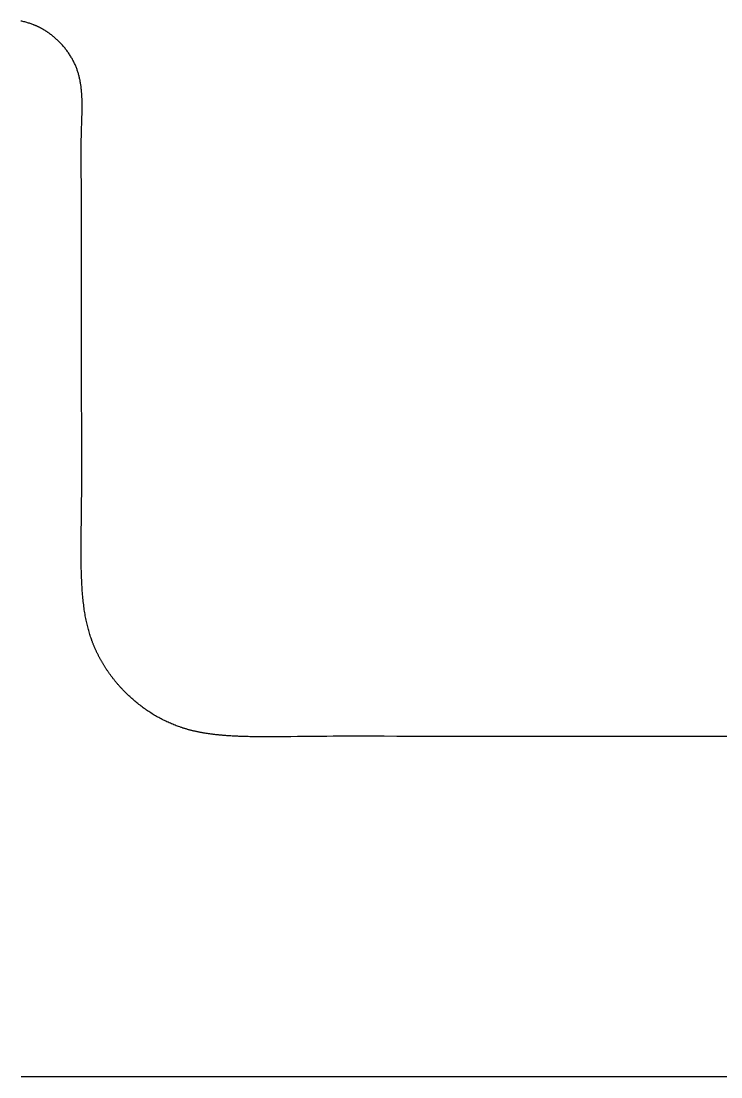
# Model space of a CAD drawing. Header units: millimetres. Extents: x -9 to 276, y -90 to 14.
# Drawn here: x 183.7 to 188.33, y 7 to 13.98 of the extents above; entities that cross this region are included whole.
import ezdxf

# ---------------------------------------------------------------- set-up
doc = ezdxf.new("R2010")
doc.units = ezdxf.units.MM
doc.layers.add('BLACK', color=7, linetype='CONTINUOUS')

msp = doc.modelspace()

# ---------------------------------------------------------------- linework, layer by layer
at = {"layer": 'BLACK', "linetype": 'Continuous'}
for p, q in [((183.707316, 13.982016), (183.700767, 13.983373)), ((183.713765, 13.9806), (183.707316, 13.982016)), ((183.720118, 13.979124), (183.713765, 13.9806)), ((183.72638, 13.977589), (183.720118, 13.979124)), ((183.732554, 13.975994), (183.72638, 13.977589)), ((183.738644, 13.97434), (183.732554, 13.975994)), ((183.744651, 13.972627), (183.738644, 13.97434)), ((183.75058, 13.970854), (183.744651, 13.972627)), ((183.756433, 13.969021), (183.75058, 13.970854)), ((183.762213, 13.967128), (183.756433, 13.969021)), ((183.767923, 13.965176), (183.762213, 13.967128)), ((183.773563, 13.963163), (183.767923, 13.965176)), ((183.779138, 13.96109), (183.773563, 13.963163)), ((183.78003, 13.960751), (183.779138, 13.96109)), ((183.782818, 13.959675), (183.78003, 13.960751)), ((183.785601, 13.95858), (183.782818, 13.959675)), ((183.788387, 13.957461), (183.785601, 13.95858)), ((183.791168, 13.956324), (183.788387, 13.957461)), ((183.793952, 13.955163), (183.791168, 13.956324)), ((183.79673, 13.953983), (183.793952, 13.955163)), ((183.799511, 13.95278), (183.79673, 13.953983)), ((183.802285, 13.951559), (183.799511, 13.95278)), ((183.805062, 13.950314), (183.802285, 13.951559)), ((183.807832, 13.94905), (183.805062, 13.950314)), ((183.810604, 13.947763), (183.807832, 13.94905)), ((183.813369, 13.946457), (183.810604, 13.947763)), ((183.816135, 13.945128), (183.813369, 13.946457)), ((183.818895, 13.94378), (183.816135, 13.945128)), ((183.821655, 13.94241), (183.818895, 13.94378)), ((183.824408, 13.941021), (183.821655, 13.94241)), ((183.827162, 13.939609), (183.824408, 13.941021)), ((183.829907, 13.938178), (183.827162, 13.939609)), ((183.832653, 13.936725), (183.829907, 13.938178)), ((183.835391, 13.935253), (183.832653, 13.936725)), ((183.838128, 13.933759), (183.835391, 13.935253)), ((183.840857, 13.932246), (183.838128, 13.933759)), ((183.843585, 13.930711), (183.840857, 13.932246)), ((183.846305, 13.929158), (183.843585, 13.930711)), ((183.849022, 13.927583), (183.846305, 13.929158)), ((183.851731, 13.92599), (183.849022, 13.927583)), ((183.854438, 13.924374), (183.851731, 13.92599)), ((183.857136, 13.922741), (183.854438, 13.924374)), ((183.859831, 13.921086), (183.857136, 13.922741)), ((183.862517, 13.919413), (183.859831, 13.921086)), ((183.865199, 13.917718), (183.862517, 13.919413)), ((183.867872, 13.916006), (183.865199, 13.917718)), ((183.870541, 13.914272), (183.867872, 13.916006)), ((183.873199, 13.912521), (183.870541, 13.914272)), ((183.875854, 13.910749), (183.873199, 13.912521)), ((183.878498, 13.90896), (183.875854, 13.910749)), ((183.881137, 13.90715), (183.878498, 13.90896)), ((183.883766, 13.905323), (183.881137, 13.90715)), ((183.886389, 13.903475), (183.883766, 13.905323)), ((183.889001, 13.90161), (183.886389, 13.903475)), ((183.891607, 13.899726), (183.889001, 13.90161)), ((183.894202, 13.897824), (183.891607, 13.899726)), ((183.89679, 13.895903), (183.894202, 13.897824)), ((183.899367, 13.893965), (183.89679, 13.895903)), ((183.901936, 13.892008), (183.899367, 13.893965)), ((183.904493, 13.890034), (183.901936, 13.892008)), ((183.907043, 13.888041), (183.904493, 13.890034)), ((183.909581, 13.886032), (183.907043, 13.888041)), ((183.912109, 13.884005), (183.909581, 13.886032)), ((183.914626, 13.881961), (183.912109, 13.884005)), ((183.917134, 13.8799), (183.914626, 13.881961)), ((183.919629, 13.877822), (183.917134, 13.8799)), ((183.922114, 13.875727), (183.919629, 13.877822)), ((183.924586, 13.873616), (183.922114, 13.875727)), ((183.927048, 13.871488), (183.924586, 13.873616)), ((183.929497, 13.869345), (183.927048, 13.871488)), ((183.931935, 13.867185), (183.929497, 13.869345)), ((183.93436, 13.865009), (183.931935, 13.867185)), ((183.936773, 13.862818), (183.93436, 13.865009)), ((183.939172, 13.860611), (183.936773, 13.862818)), ((183.941559, 13.858389), (183.939172, 13.860611)), ((183.943933, 13.856152), (183.941559, 13.858389)), ((183.946293, 13.8539), (183.943933, 13.856152)), ((183.94864, 13.851633), (183.946293, 13.8539)), ((183.950973, 13.849352), (183.94864, 13.851633)), ((183.953292, 13.847057), (183.950973, 13.849352)), ((183.957887, 13.842423), (183.953292, 13.847057)), ((183.962425, 13.837735), (183.957887, 13.842423)), ((183.966902, 13.832994), (183.962425, 13.837735)), ((183.971318, 13.828201), (183.966902, 13.832994)), ((183.975672, 13.823358), (183.971318, 13.828201)), ((183.979961, 13.818467), (183.975672, 13.823358)), ((183.984185, 13.81353), (183.979961, 13.818467)), ((183.988341, 13.808548), (183.984185, 13.81353)), ((183.99243, 13.803523), (183.988341, 13.808548)), ((183.996449, 13.798457), (183.99243, 13.803523)), ((184.000398, 13.793352), (183.996449, 13.798457)), ((184.004275, 13.788209), (184.000398, 13.793352)), ((184.008079, 13.78303), (184.004275, 13.788209)), ((184.011809, 13.777816), (184.008079, 13.78303)), ((184.015465, 13.772571), (184.011809, 13.777816)), ((184.019044, 13.767294), (184.015465, 13.772571)), ((184.022547, 13.761989), (184.019044, 13.767294)), ((184.025972, 13.756657), (184.022547, 13.761989)), ((184.029319, 13.751299), (184.025972, 13.756657)), ((184.032587, 13.745917), (184.029319, 13.751299)), ((184.035775, 13.740513), (184.032587, 13.745917)), ((184.038883, 13.735089), (184.035775, 13.740513)), ((184.04191, 13.729646), (184.038883, 13.735089)), ((184.044855, 13.724185), (184.04191, 13.729646)), ((184.047718, 13.718709), (184.044855, 13.724185)), ((184.050499, 13.713218), (184.047718, 13.718709)), ((184.053197, 13.707715), (184.050499, 13.713218)), ((184.055813, 13.702201), (184.053197, 13.707715)), ((184.058344, 13.696677), (184.055813, 13.702201)), ((184.060792, 13.691144), (184.058344, 13.696677)), ((184.063156, 13.685604), (184.060792, 13.691144)), ((184.065436, 13.680059), (184.063156, 13.685604)), ((184.067632, 13.674509), (184.065436, 13.680059)), ((184.069676, 13.669139), (184.067632, 13.674509)), ((184.071649, 13.663749), (184.069676, 13.669139)), ((184.073552, 13.658339), (184.071649, 13.663749)), ((184.075388, 13.652908), (184.073552, 13.658339)), ((184.077156, 13.647459), (184.075388, 13.652908)), ((184.078858, 13.64199), (184.077156, 13.647459)), ((184.080496, 13.636502), (184.078858, 13.64199)), ((184.082069, 13.630996), (184.080496, 13.636502)), ((184.08358, 13.625472), (184.082069, 13.630996)), ((184.08503, 13.61993), (184.08358, 13.625472)), ((184.086419, 13.61437), (184.08503, 13.61993)), ((184.087749, 13.608794), (184.086419, 13.61437)), ((184.089021, 13.6032), (184.087749, 13.608794)), ((184.090235, 13.597591), (184.089021, 13.6032)), ((184.091394, 13.591965), (184.090235, 13.597591)), ((184.092498, 13.586324), (184.091394, 13.591965)), ((184.093548, 13.580668), (184.092498, 13.586324)), ((184.094546, 13.574996), (184.093548, 13.580668)), ((184.095492, 13.56931), (184.094546, 13.574996)), ((184.096388, 13.563609), (184.095492, 13.56931)), ((184.097234, 13.557895), (184.096388, 13.563609)), ((184.098033, 13.552167), (184.097234, 13.557895)), ((184.098785, 13.546426), (184.098033, 13.552167)), ((184.09949, 13.540671), (184.098785, 13.546426)), ((184.100151, 13.534905), (184.09949, 13.540671)), ((184.100769, 13.529126), (184.100151, 13.534905)), ((184.101344, 13.523335), (184.100769, 13.529126)), ((184.101877, 13.517533), (184.101344, 13.523335)), ((184.102371, 13.511719), (184.101877, 13.517533)), ((184.102825, 13.505895), (184.102371, 13.511719)), ((184.103241, 13.50006), (184.102825, 13.505895)), ((184.10362, 13.494215), (184.103241, 13.50006)), ((184.103964, 13.48836), (184.10362, 13.494215)), ((184.104272, 13.482496), (184.103964, 13.48836)), ((184.104548, 13.476623), (184.104272, 13.482496)), ((184.104791, 13.470741), (184.104548, 13.476623)), ((184.105002, 13.464851), (184.104791, 13.470741)), ((184.105184, 13.458952), (184.105002, 13.464851)), ((184.105336, 13.453046), (184.105184, 13.458952)), ((184.10546, 13.447133), (184.105336, 13.453046)), ((184.105558, 13.441212), (184.10546, 13.447133)), ((184.10563, 13.435285), (184.105558, 13.441212)), ((184.105677, 13.429352), (184.10563, 13.435285)), ((184.105701, 13.423412), (184.105677, 13.429352)), ((184.105683, 13.411517), (184.105702, 13.417467)), ((184.105702, 13.417467), (184.105701, 13.423412)), ((184.104198, 13.339828), (184.104564, 13.3518)), ((184.104564, 13.3518), (184.104895, 13.363766)), ((184.104895, 13.363766), (184.105181, 13.375724)), ((184.105181, 13.375724), (184.105414, 13.38767)), ((184.105414, 13.38767), (184.105584, 13.399602)), ((184.105584, 13.399602), (184.105683, 13.411517)), ((184.101459, 13.258501), (184.102042, 13.276897)), ((184.102042, 13.276897), (184.102975, 13.303904)), ((184.102975, 13.303904), (184.103805, 13.327853)), ((184.103805, 13.327853), (184.104198, 13.339828)), ((184.100017, 13.195004), (184.100197, 13.205559)), ((184.100197, 13.205559), (184.100401, 13.216125)), ((184.100401, 13.216125), (184.100628, 13.226701)), ((184.100628, 13.226701), (184.100879, 13.237289)), ((184.100879, 13.237289), (184.101156, 13.247889)), ((184.101156, 13.247889), (184.101459, 13.258501)), ((184.099367, 13.131871), (184.099507, 13.15288)), ((184.099507, 13.15288), (184.099721, 13.173923)), ((184.099721, 13.173923), (184.099859, 13.184459)), ((184.099859, 13.184459), (184.100017, 13.195004)), ((184.099284, 13.089944), (184.099295, 13.110893)), ((184.099327, 13.069019), (184.099284, 13.089944)), ((184.099295, 13.110893), (184.099367, 13.131871)), ((184.099417, 13.048116), (184.099327, 13.069019)), ((184.099548, 13.027231), (184.099417, 13.048116)), ((184.099713, 13.006362), (184.099548, 13.027231)), ((184.099905, 12.985505), (184.099713, 13.006362)), ((184.100117, 12.964657), (184.099905, 12.985505)), ((184.100575, 12.922977), (184.100117, 12.964657)), ((184.101125, 12.87253), (184.100575, 12.922977)), ((184.101458, 12.837246), (184.101125, 12.87253)), ((184.101641, 12.813554), (184.101458, 12.837246)), ((184.10179, 12.789846), (184.101641, 12.813554)), ((184.101908, 12.766123), (184.10179, 12.789846)), ((184.101997, 12.742387), (184.101908, 12.766123)), ((184.102059, 12.718638), (184.101997, 12.742387)), ((184.102096, 12.694878), (184.102059, 12.718638)), ((184.102043, 12.59975), (184.102105, 12.64733)), ((184.102111, 12.671109), (184.102096, 12.694878)), ((184.102105, 12.64733), (184.102111, 12.671109)), ((184.101927, 12.552149), (184.102043, 12.59975)), ((184.101605, 12.456918), (184.101775, 12.504535)), ((184.101775, 12.504535), (184.101927, 12.552149)), ((184.101458, 12.415991), (184.101605, 12.456918)), ((184.101457, 11.573482), (184.101458, 12.415991)), ((184.10179, 11.498512), (184.101457, 11.573482)), ((184.102155, 11.423528), (184.10179, 11.498512)), ((184.102425, 11.368446), (184.102155, 11.423528)), ((184.102821, 11.281356), (184.102425, 11.368446)), ((184.103087, 11.210256), (184.102821, 11.281356)), ((184.103256, 11.147744), (184.103087, 11.210256)), ((184.103341, 11.090842), (184.103256, 11.147744)), ((184.103282, 10.988284), (184.103348, 11.038)), ((184.103348, 11.038), (184.103341, 11.090842)), ((184.103145, 10.94108), (184.103282, 10.988284)), ((184.10294, 10.895959), (184.103145, 10.94108)), ((184.102329, 10.810773), (184.102668, 10.852604)), ((184.102668, 10.852604), (184.10294, 10.895959)), ((184.101456, 10.730972), (184.101925, 10.77028)), ((184.101925, 10.77028), (184.102329, 10.810773)), ((184.100559, 10.666992), (184.101021, 10.69898)), ((184.101021, 10.69898), (184.101456, 10.730972)), ((184.099429, 10.584247), (184.099871, 10.618811)), ((184.099871, 10.618811), (184.100559, 10.666992)), ((184.098894, 10.52789), (184.099112, 10.554578)), ((184.099112, 10.554578), (184.099429, 10.584247)), ((184.098714, 10.480211), (184.098764, 10.503274)), ((184.098741, 10.45837), (184.098714, 10.480211)), ((184.098764, 10.503274), (184.098894, 10.52789)), ((184.09884, 10.437527), (184.098741, 10.45837)), ((184.099011, 10.417519), (184.09884, 10.437527)), ((184.099252, 10.398224), (184.099011, 10.417519)), ((184.09956, 10.379547), (184.099252, 10.398224)), ((184.099937, 10.361414), (184.09956, 10.379547)), ((184.10038, 10.343764), (184.099937, 10.361414)), ((184.100889, 10.326546), (184.10038, 10.343764)), ((184.101464, 10.309718), (184.100889, 10.326546)), ((184.101871, 10.299027), (184.101464, 10.309718)), ((184.102522, 10.283538), (184.101871, 10.299027)), ((184.103222, 10.268683), (184.102522, 10.283538)), ((184.103972, 10.254376), (184.103222, 10.268683)), ((184.104773, 10.240548), (184.103972, 10.254376)), ((184.105626, 10.227145), (184.104773, 10.240548)), ((184.106531, 10.214124), (184.105626, 10.227145)), ((184.107489, 10.20145), (184.106531, 10.214124)), ((184.1085, 10.189091), (184.107489, 10.20145)), ((184.109566, 10.177022), (184.1085, 10.189091)), ((184.110685, 10.165222), (184.109566, 10.177022)), ((184.111859, 10.153672), (184.110685, 10.165222)), ((184.113087, 10.142355), (184.111859, 10.153672)), ((184.114369, 10.131256), (184.113087, 10.142355)), ((184.115706, 10.120363), (184.114369, 10.131256)), ((184.117098, 10.109665), (184.115706, 10.120363)), ((184.118545, 10.09915), (184.117098, 10.109665)), ((184.120046, 10.08881), (184.118545, 10.09915)), ((184.121603, 10.078637), (184.120046, 10.08881)), ((184.123214, 10.068622), (184.121603, 10.078637)), ((184.12488, 10.058759), (184.123214, 10.068622)), ((184.126602, 10.049042), (184.12488, 10.058759)), ((184.128378, 10.039464), (184.126602, 10.049042)), ((184.130209, 10.030019), (184.128378, 10.039464)), ((184.132096, 10.020704), (184.130209, 10.030019)), ((184.134037, 10.011513), (184.132096, 10.020704)), ((184.136034, 10.002442), (184.134037, 10.011513)), ((184.138085, 9.993487), (184.136034, 10.002442)), ((184.140192, 9.984644), (184.138085, 9.993487)), ((184.142354, 9.975909), (184.140192, 9.984644)), ((184.144571, 9.967279), (184.142354, 9.975909)), ((184.146844, 9.958751), (184.144571, 9.967279)), ((184.149171, 9.950322), (184.146844, 9.958751)), ((184.151554, 9.941989), (184.149171, 9.950322)), ((184.153993, 9.93375), (184.151554, 9.941989)), ((184.156487, 9.925601), (184.153993, 9.93375)), ((184.159037, 9.917541), (184.156487, 9.925601)), ((184.161642, 9.909567), (184.159037, 9.917541)), ((184.164303, 9.901676), (184.161642, 9.909567)), ((184.16702, 9.893868), (184.164303, 9.901676)), ((184.169219, 9.887719), (184.16702, 9.893868)), ((184.170642, 9.883817), (184.169219, 9.887719)), ((184.172084, 9.879921), (184.170642, 9.883817)), ((184.173549, 9.876023), (184.172084, 9.879921)), ((184.175032, 9.872131), (184.173549, 9.876023)), ((184.176538, 9.868237), (184.175032, 9.872131)), ((184.178063, 9.864349), (184.176538, 9.868237)), ((184.17961, 9.86046), (184.178063, 9.864349)), ((184.181176, 9.856576), (184.17961, 9.86046)), ((184.182765, 9.852692), (184.181176, 9.856576)), ((184.184372, 9.848813), (184.182765, 9.852692)), ((184.186002, 9.844934), (184.184372, 9.848813)), ((184.18765, 9.841061), (184.186002, 9.844934)), ((184.189321, 9.837188), (184.18765, 9.841061)), ((184.19101, 9.833321), (184.189321, 9.837188)), ((184.192722, 9.829454), (184.19101, 9.833321)), ((184.194453, 9.825593), (184.192722, 9.829454)), ((184.196205, 9.821733), (184.194453, 9.825593)), ((184.197977, 9.817879), (184.196205, 9.821733)), ((184.19977, 9.814026), (184.197977, 9.817879)), ((184.201582, 9.81018), (184.19977, 9.814026)), ((184.203417, 9.806334), (184.201582, 9.81018)), ((184.205269, 9.802496), (184.203417, 9.806334)), ((184.207144, 9.798658), (184.205269, 9.802496)), ((184.209037, 9.794828), (184.207144, 9.798658)), ((184.210953, 9.790999), (184.209037, 9.794828)), ((184.212886, 9.787179), (184.210953, 9.790999)), ((184.214842, 9.783359), (184.212886, 9.787179)), ((184.216816, 9.779547), (184.214842, 9.783359)), ((184.218811, 9.775737), (184.216816, 9.779547)), ((184.220825, 9.771936), (184.218811, 9.775737)), ((184.222861, 9.768136), (184.220825, 9.771936)), ((184.224914, 9.764345), (184.222861, 9.768136)), ((184.22699, 9.760555), (184.224914, 9.764345)), ((184.229083, 9.756775), (184.22699, 9.760555)), ((184.231198, 9.752997), (184.229083, 9.756775)), ((184.233331, 9.749228), (184.231198, 9.752997)), ((184.235485, 9.745463), (184.233331, 9.749228)), ((184.237657, 9.741706), (184.235485, 9.745463)), ((184.239851, 9.737952), (184.237657, 9.741706)), ((184.242062, 9.734208), (184.239851, 9.737952)), ((184.244294, 9.730467), (184.242062, 9.734208)), ((184.246544, 9.726736), (184.244294, 9.730467)), ((184.248815, 9.723008), (184.246544, 9.726736)), ((184.251104, 9.719291), (184.248815, 9.723008)), ((184.253414, 9.715577), (184.251104, 9.719291)), ((184.25574, 9.711874), (184.253414, 9.715577)), ((184.258088, 9.708175), (184.25574, 9.711874)), ((184.260453, 9.704487), (184.258088, 9.708175)), ((184.262839, 9.700803), (184.260453, 9.704487)), ((184.265242, 9.69713), (184.262839, 9.700803)), ((184.267665, 9.693462), (184.265242, 9.69713)), ((184.270105, 9.689804), (184.267665, 9.693462)), ((184.272566, 9.686152), (184.270105, 9.689804)), ((184.275043, 9.682511), (184.272566, 9.686152)), ((184.277541, 9.678876), (184.275043, 9.682511)), ((184.280055, 9.675252), (184.277541, 9.678876)), ((184.282589, 9.671635), (184.280055, 9.675252)), ((184.28514, 9.668028), (184.282589, 9.671635)), ((184.287711, 9.664428), (184.28514, 9.668028)), ((184.290298, 9.66084), (184.287711, 9.664428)), ((184.292905, 9.657259), (184.290298, 9.66084)), ((184.295528, 9.653689), (184.292905, 9.657259)), ((184.298171, 9.650127), (184.295528, 9.653689)), ((184.300829, 9.646577), (184.298171, 9.650127)), ((184.303507, 9.643034), (184.300829, 9.646577)), ((184.306201, 9.639504), (184.303507, 9.643034)), ((184.308913, 9.635982), (184.306201, 9.639504)), ((184.311642, 9.632471), (184.308913, 9.635982)), ((184.314389, 9.62897), (184.311642, 9.632471)), ((184.317152, 9.625481), (184.314389, 9.62897)), ((184.319934, 9.622001), (184.317152, 9.625481)), ((184.322731, 9.618533), (184.319934, 9.622001)), ((184.325546, 9.615075), (184.322731, 9.618533)), ((184.328377, 9.611629), (184.325546, 9.615075)), ((184.331225, 9.608194), (184.328377, 9.611629)), ((184.334089, 9.60477), (184.331225, 9.608194)), ((184.33697, 9.601358), (184.334089, 9.60477)), ((184.339867, 9.597958), (184.33697, 9.601358)), ((184.342781, 9.594569), (184.339867, 9.597958)), ((184.34571, 9.591193), (184.342781, 9.594569)), ((184.348656, 9.587828), (184.34571, 9.591193)), ((184.351617, 9.584477), (184.348656, 9.587828)), ((184.354594, 9.581137), (184.351617, 9.584477)), ((184.357586, 9.57781), (184.354594, 9.581137)), ((184.360595, 9.574495), (184.357586, 9.57781)), ((184.363618, 9.571194), (184.360595, 9.574495)), ((184.366657, 9.567905), (184.363618, 9.571194)), ((184.369711, 9.564629), (184.366657, 9.567905)), ((184.37278, 9.561367), (184.369711, 9.564629)), ((184.375864, 9.558118), (184.37278, 9.561367)), ((184.378963, 9.554882), (184.375864, 9.558118)), ((184.382077, 9.55166), (184.378963, 9.554882)), ((184.385205, 9.548451), (184.382077, 9.55166)), ((184.388347, 9.545257), (184.385205, 9.548451)), ((184.391504, 9.542077), (184.388347, 9.545257)), ((184.394675, 9.53891), (184.391504, 9.542077)), ((184.401058, 9.53262), (184.394675, 9.53891)), ((184.407497, 9.526388), (184.401058, 9.53262)), ((184.41399, 9.520216), (184.407497, 9.526388)), ((184.420536, 9.514103), (184.41399, 9.520216)), ((184.427134, 9.508051), (184.420536, 9.514103)), ((184.433783, 9.502061), (184.427134, 9.508051)), ((184.440481, 9.496133), (184.433783, 9.502061)), ((184.447228, 9.49027), (184.440481, 9.496133)), ((184.454023, 9.48447), (184.447228, 9.49027)), ((184.460864, 9.478737), (184.454023, 9.48447)), ((184.46775, 9.47307), (184.460864, 9.478737)), ((184.474681, 9.467469), (184.46775, 9.47307)), ((184.481654, 9.461937), (184.474681, 9.467469)), ((184.48867, 9.456474), (184.481654, 9.461937)), ((184.495726, 9.45108), (184.48867, 9.456474)), ((184.502822, 9.445756), (184.495726, 9.45108)), ((184.509956, 9.440503), (184.502822, 9.445756)), ((184.517128, 9.435322), (184.509956, 9.440503)), ((184.524336, 9.430213), (184.517128, 9.435322)), ((184.531579, 9.425177), (184.524336, 9.430213)), ((184.538856, 9.420215), (184.531579, 9.425177)), ((184.546165, 9.415327), (184.538856, 9.420215)), ((184.553507, 9.410514), (184.546165, 9.415327)), ((184.560879, 9.405777), (184.553507, 9.410514)), ((184.568281, 9.401115), (184.560879, 9.405777)), ((184.57571, 9.39653), (184.568281, 9.401115)), ((184.583168, 9.392021), (184.57571, 9.39653)), ((184.590651, 9.387591), (184.583168, 9.392021)), ((184.598159, 9.383238), (184.590651, 9.387591)), ((184.605691, 9.378963), (184.598159, 9.383238)), ((184.613247, 9.374767), (184.605691, 9.378963)), ((184.620824, 9.37065), (184.613247, 9.374767)), ((184.628422, 9.366613), (184.620824, 9.37065)), ((184.636039, 9.362656), (184.628422, 9.366613)), ((184.643676, 9.358778), (184.636039, 9.362656)), ((184.65133, 9.354981), (184.643676, 9.358778)), ((184.659001, 9.351265), (184.65133, 9.354981)), ((184.666687, 9.34763), (184.659001, 9.351265)), ((184.674389, 9.344076), (184.666687, 9.34763)), ((184.682104, 9.340603), (184.674389, 9.344076)), ((184.689832, 9.337212), (184.682104, 9.340603)), ((184.697573, 9.333903), (184.689832, 9.337212)), ((184.705324, 9.330676), (184.697573, 9.333903)), ((184.713085, 9.327531), (184.705324, 9.330676)), ((184.720856, 9.324468), (184.713085, 9.327531)), ((184.728635, 9.321488), (184.720856, 9.324468)), ((184.736421, 9.31859), (184.728635, 9.321488)), ((184.744215, 9.315775), (184.736421, 9.31859)), ((184.752014, 9.313042), (184.744215, 9.315775)), ((184.757217, 9.311266), (184.752014, 9.313042)), ((184.761184, 9.309937), (184.757217, 9.311266)), ((184.765155, 9.308627), (184.761184, 9.309937)), ((184.769165, 9.307326), (184.765155, 9.308627)), ((184.77318, 9.306045), (184.769165, 9.307326)), ((184.777234, 9.304772), (184.77318, 9.306045)), ((184.781294, 9.303519), (184.777234, 9.304772)), ((184.785394, 9.302274), (184.781294, 9.303519)), ((184.7895, 9.301049), (184.785394, 9.302274)), ((184.793648, 9.299832), (184.7895, 9.301049)), ((184.797801, 9.298635), (184.793648, 9.299832)), ((184.801997, 9.297447), (184.797801, 9.298635)), ((184.806199, 9.296278), (184.801997, 9.297447)), ((184.810446, 9.295117), (184.806199, 9.296278)), ((184.814698, 9.293976), (184.810446, 9.295117)), ((184.818997, 9.292843), (184.814698, 9.293976)), ((184.823301, 9.29173), (184.818997, 9.292843)), ((184.827654, 9.290626), (184.823301, 9.29173)), ((184.832012, 9.28954), (184.827654, 9.290626)), ((184.83642, 9.288464), (184.832012, 9.28954)), ((184.840834, 9.287406), (184.83642, 9.288464)), ((184.8453, 9.286357), (184.840834, 9.287406)), ((184.849771, 9.285328), (184.8453, 9.286357)), ((184.854297, 9.284307), (184.849771, 9.285328)), ((184.858829, 9.283305), (184.854297, 9.284307)), ((184.863416, 9.282312), (184.858829, 9.283305)), ((184.86801, 9.281338), (184.863416, 9.282312)), ((184.872662, 9.280373), (184.86801, 9.281338)), ((184.87732, 9.279427), (184.872662, 9.280373)), ((184.88204, 9.278489), (184.87732, 9.279427)), ((184.886765, 9.277571), (184.88204, 9.278489)), ((184.891555, 9.276661), (184.886765, 9.277571)), ((184.89635, 9.275771), (184.891555, 9.276661)), ((184.901214, 9.274888), (184.89635, 9.275771)), ((184.906082, 9.274026), (184.901214, 9.274888)), ((184.911022, 9.273171), (184.906082, 9.274026)), ((184.915967, 9.272336), (184.911022, 9.273171)), ((184.920987, 9.27151), (184.915967, 9.272336)), ((184.926013, 9.270703), (184.920987, 9.27151)), ((184.931118, 9.269903), (184.926013, 9.270703)), ((184.936227, 9.269124), (184.931118, 9.269903)), ((184.941421, 9.268353), (184.936227, 9.269124)), ((184.94662, 9.267601), (184.941421, 9.268353)), ((184.951907, 9.266857), (184.94662, 9.267601)), ((184.9572, 9.266133), (184.951907, 9.266857)), ((184.962587, 9.265417), (184.9572, 9.266133)), ((184.967979, 9.264721), (184.962587, 9.265417)), ((184.973472, 9.264032), (184.967979, 9.264721)), ((184.978969, 9.263363), (184.973472, 9.264032)), ((184.984575, 9.262702), (184.978969, 9.263363)), ((184.990185, 9.262061), (184.984575, 9.262702)), ((184.995911, 9.261427), (184.990185, 9.262061)), ((185.001642, 9.260814), (184.995911, 9.261427)), ((185.007497, 9.260207), (185.001642, 9.260814)), ((185.013357, 9.259621), (185.007497, 9.260207)), ((185.019353, 9.259042), (185.013357, 9.259621)), ((185.025353, 9.258483), (185.019353, 9.259042)), ((185.031501, 9.257932), (185.025353, 9.258483)), ((185.037653, 9.2574), (185.031501, 9.257932)), ((185.043968, 9.256875), (185.037653, 9.2574)), ((185.050286, 9.256371), (185.043968, 9.256875)), ((185.056785, 9.255873), (185.050286, 9.256371)), ((185.063287, 9.255395), (185.056785, 9.255873)), ((185.069989, 9.254924), (185.063287, 9.255395)), ((185.076695, 9.254473), (185.069989, 9.254924)), ((185.083627, 9.254028), (185.076695, 9.254473)), ((185.090563, 9.253603), (185.083627, 9.254028)), ((185.097757, 9.253184), (185.090563, 9.253603)), ((185.104954, 9.252785), (185.097757, 9.253184)), ((185.112452, 9.252391), (185.104954, 9.252785)), ((185.119952, 9.252018), (185.112452, 9.252391)), ((185.127809, 9.251648), (185.119952, 9.252018)), ((185.135667, 9.2513), (185.127809, 9.251648)), ((185.14396, 9.250953), (185.135667, 9.2513)), ((185.152255, 9.250628), (185.14396, 9.250953)), ((185.161098, 9.250303), (185.152255, 9.250628)), ((185.169943, 9.25), (185.161098, 9.250303)), ((185.181245, 9.249642), (185.169943, 9.25)), ((185.192548, 9.249315), (185.181245, 9.249642)), ((185.203851, 9.249019), (185.192548, 9.249315)), ((185.215154, 9.248752), (185.203851, 9.249019)), ((185.226457, 9.248514), (185.215154, 9.248752)), ((185.23776, 9.248304), (185.226457, 9.248514)), ((185.249064, 9.24812), (185.23776, 9.248304)), ((185.260368, 9.247962), (185.249064, 9.24812)), ((185.271671, 9.247828), (185.260368, 9.247962)), ((185.282975, 9.247718), (185.271671, 9.247828)), ((185.29428, 9.24763), (185.282975, 9.247718)), ((185.305584, 9.247563), (185.29428, 9.24763)), ((185.328193, 9.247491), (185.305584, 9.247563)), ((185.350802, 9.247492), (185.328193, 9.247491)), ((185.373412, 9.247558), (185.350802, 9.247492)), ((185.396023, 9.247682), (185.373412, 9.247558)), ((185.418633, 9.247854), (185.396023, 9.247682)), ((185.441244, 9.248068), (185.418633, 9.247854)), ((185.463855, 9.248314), (185.441244, 9.248068)), ((185.486467, 9.248584), (185.463855, 9.248314)), ((185.531689, 9.249166), (185.486467, 9.248584)), ((185.55658, 9.24949), (185.531689, 9.249166)), ((185.597927, 9.25), (185.55658, 9.24949)), ((185.61903, 9.250234), (185.597927, 9.25)), ((185.640133, 9.250447), (185.61903, 9.250234)), ((185.682338, 9.250816), (185.640133, 9.250447)), ((185.724543, 9.251112), (185.682338, 9.250816)), ((185.766747, 9.251341), (185.724543, 9.251112)), ((185.808951, 9.251507), (185.766747, 9.251341)), ((185.851155, 9.251615), (185.808951, 9.251507)), ((185.893358, 9.251672), (185.851155, 9.251615)), ((185.935561, 9.251682), (185.893358, 9.251672)), ((185.977764, 9.25165), (185.935561, 9.251682)), ((186.019966, 9.251581), (185.977764, 9.25165)), ((186.062169, 9.251482), (186.019966, 9.251581)), ((186.104371, 9.251356), (186.062169, 9.251482)), ((186.188775, 9.251047), (186.104371, 9.251356)), ((186.273178, 9.250697), (186.188775, 9.251047)), ((186.373964, 9.250282), (186.273178, 9.250697)), ((186.453894, 9.25), (186.373964, 9.250282)), ((186.49627, 9.24988), (186.453894, 9.25)), ((186.538646, 9.24978), (186.49627, 9.24988)), ((186.623399, 9.249639), (186.538646, 9.24978)), ((186.708152, 9.249565), (186.623399, 9.249639)), ((186.792905, 9.249548), (186.708152, 9.249565)), ((186.877659, 9.249575), (186.792905, 9.249548)), ((186.962413, 9.249636), (186.877659, 9.249575)), ((187.131922, 9.249814), (186.962413, 9.249636)), ((187.309861, 9.25), (187.131922, 9.249814)), ((187.400501, 9.250064), (187.309861, 9.25)), ((187.491141, 9.250105), (187.400501, 9.250064)), ((187.672421, 9.250129), (187.491141, 9.250105)), ((187.8537, 9.250099), (187.672421, 9.250129)), ((188.03498, 9.250042), (187.8537, 9.250099)), ((188.165828, 9.25), (188.03498, 9.250042)), ((188.502922, 9.249931), (188.165828, 9.25)), ((197.30145, 6.99795), (183.70145, 6.99795))]:
    msp.add_line(p, q, dxfattribs=at)

doc.saveas('drawing.dxf')
